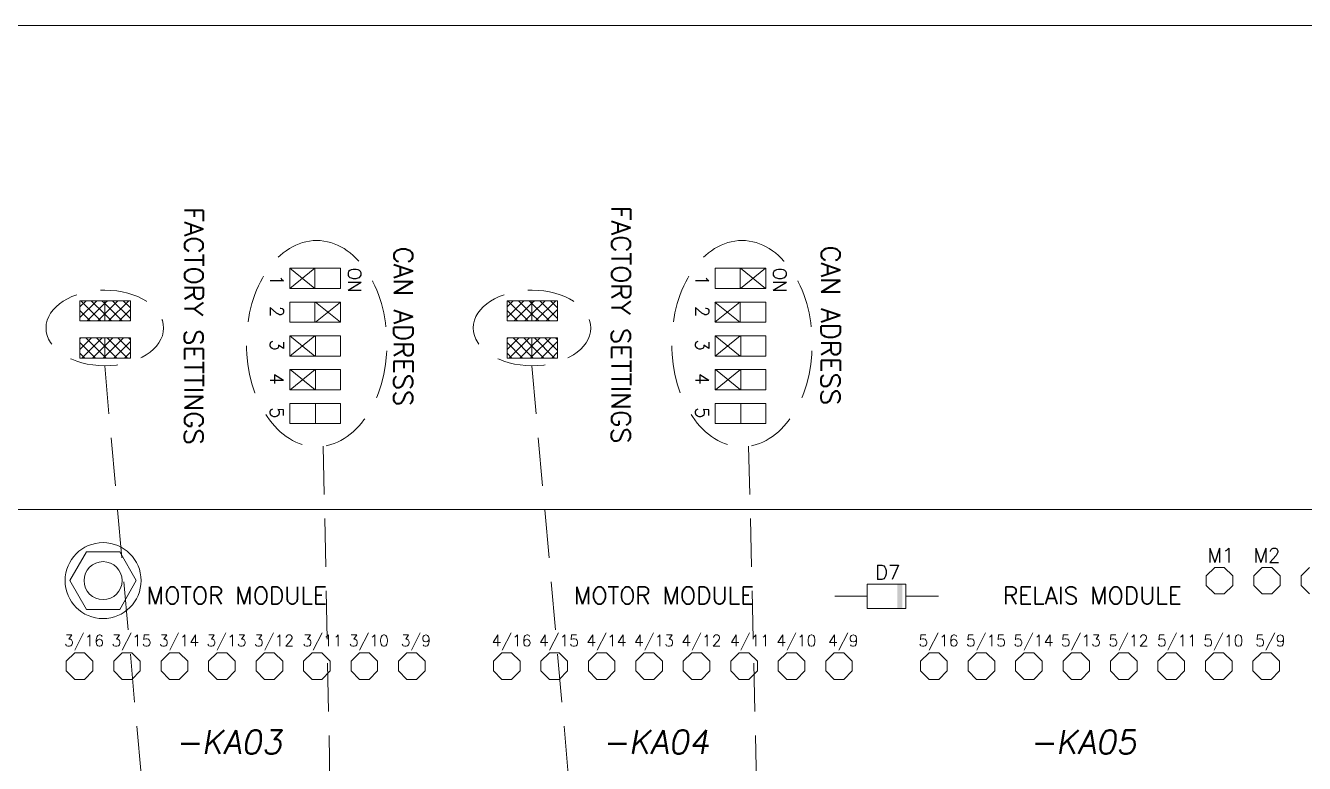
# Model space of a CAD drawing. Extents: x -2993 to 3661, y -4147 to -1441.
# Drawn here: x -628.9 to -494.2, y -1519.1 to -1441.4 of the extents above; entities that cross this region are included whole.
import ezdxf
from ezdxf.enums import TextEntityAlignment as Align

# ---------------------------------------------------------------- set-up
doc = ezdxf.new("R2010")
doc.units = 0
doc.header["$LTSCALE"] = 0.1
doc.header["$MEASUREMENT"] = 0
doc.linetypes.add('DASHED', pattern=[19.05, 12.7, -6.35])
doc.layers.get('0').update_dxf_attribs({"linetype": 'CONTINUOUS'})
for name, color, linetype in [('20', 7, 'CONTINUOUS'), ('21', 7, 'CONTINUOUS'), ('LAYOUT', 7, 'CONTINUOUS'), ('MONTAGEPLAAT', 230, 'CONTINUOUS'), ('NRS', 1, 'CONTINUOUS')]:
    doc.layers.add(name, color=color, linetype=linetype)
doc.styles.get("Standard").update_dxf_attribs({"font": 'simplex.shx'})

msp = doc.modelspace()

# ---------------------------------------------------------------- linework, layer by layer
at = {"color": 7, "lineweight": 13}
for p, q in [((-601.05, -1466.99), (-598.42, -1469.13)), ((-598.42, -1466.99), (-601.05, -1469.13)), ((-553.59, -1466.99), (-550.95, -1469.13)), ((-550.95, -1466.99), (-553.59, -1469.13)), ((-598.35, -1470.55), (-595.71, -1472.68)), ((-595.71, -1470.55), (-598.35, -1472.68)), ((-556.29, -1470.55), (-553.66, -1472.68)), ((-553.66, -1470.55), (-556.29, -1472.68)), ((-601.05, -1474.1), (-598.42, -1476.24)), ((-598.42, -1474.1), (-601.05, -1476.24)), ((-556.25, -1474.1), (-553.62, -1476.24)), ((-553.62, -1474.1), (-556.25, -1476.24)), ((-601.01, -1477.66), (-598.38, -1479.79)), ((-598.38, -1477.66), (-601.01, -1479.79)), ((-556.22, -1477.66), (-553.59, -1479.79)), ((-553.59, -1477.66), (-556.22, -1479.79)), ((-624.22, -1499.89), (-622.47, -1496.86)), ((-622.47, -1496.86), (-618.97, -1496.86)), ((-618.97, -1496.86), (-617.22, -1499.89)), ((-622.47, -1502.92), (-624.22, -1499.89)), ((-617.22, -1499.89), (-618.97, -1502.92)), ((-618.97, -1502.92), (-622.47, -1502.92))]:
    msp.add_line(p, q, dxfattribs=at)
msp.add_lwpolyline([(-847.8, -1643.55), (-399.9, -1643.55), (-399.9, -1441.43), (-847.8, -1441.43)], close=True, dxfattribs=at)
msp.add_circle((-620.72, -1499.89), 4, dxfattribs=at)
at = {"layer": '20', "color": 7, "lineweight": 13}
msp.add_circle((-620.72, -1499.89), 2, dxfattribs=at)
at = {"layer": '21', "lineweight": 13}
for p, q in [((-504.52, -1499.38), (-503.63, -1498.49)), ((-503.63, -1498.49), (-502.62, -1498.49)), ((-502.62, -1498.49), (-501.73, -1499.38)), ((-499.52, -1499.38), (-498.63, -1498.49)), ((-498.63, -1498.49), (-497.62, -1498.49)), ((-497.62, -1498.49), (-496.73, -1499.38)), ((-494.52, -1499.38), (-493.63, -1498.49)), ((-504.52, -1500.4), (-504.52, -1499.38)), ((-503.63, -1501.29), (-504.52, -1500.4)), ((-501.73, -1500.4), (-502.62, -1501.29)), ((-501.73, -1499.38), (-501.73, -1500.4)), ((-499.52, -1500.4), (-499.52, -1499.38)), ((-498.63, -1501.29), (-499.52, -1500.4)), ((-496.73, -1500.4), (-497.62, -1501.29)), ((-496.73, -1499.38), (-496.73, -1500.4)), ((-494.52, -1500.4), (-494.52, -1499.38)), ((-493.63, -1501.29), (-494.52, -1500.4)), ((-502.62, -1501.29), (-503.63, -1501.29)), ((-497.62, -1501.29), (-498.63, -1501.29)), ((-504.6, -1508.38), (-503.71, -1507.49)), ((-504.6, -1509.4), (-504.6, -1508.38)), ((-503.71, -1507.49), (-502.69, -1507.49)), ((-502.69, -1507.49), (-501.8, -1508.38)), ((-501.8, -1508.38), (-501.8, -1509.4)), ((-499.6, -1508.38), (-498.71, -1507.49)), ((-499.6, -1509.4), (-499.6, -1508.38)), ((-498.71, -1507.49), (-497.69, -1507.49)), ((-497.69, -1507.49), (-496.8, -1508.38)), ((-496.8, -1508.38), (-496.8, -1509.4)), ((-503.71, -1510.29), (-504.6, -1509.4)), ((-501.8, -1509.4), (-502.69, -1510.29)), ((-498.71, -1510.29), (-499.6, -1509.4)), ((-496.8, -1509.4), (-497.69, -1510.29)), ((-502.69, -1510.29), (-503.71, -1510.29)), ((-497.69, -1510.29), (-498.71, -1510.29))]:
    msp.add_line(p, q, dxfattribs=at)
at = {"layer": '21', "color": 7, "lineweight": 13}
for p, q in [((-540.22, -1502.81), (-540.22, -1500.27)), ((-540.22, -1500.27), (-536.15, -1500.27)), ((-536.15, -1500.27), (-536.15, -1502.81)), ((-540.22, -1501.54), (-543.65, -1501.54)), ((-536.15, -1501.54), (-532.72, -1501.54)), ((-536.15, -1502.81), (-540.22, -1502.81)), ((-624.6, -1508.38), (-623.71, -1507.49)), ((-624.6, -1509.4), (-624.6, -1508.38)), ((-623.71, -1507.49), (-622.69, -1507.49)), ((-622.69, -1507.49), (-621.8, -1508.38)), ((-621.8, -1508.38), (-621.8, -1509.4)), ((-619.6, -1508.38), (-618.71, -1507.49)), ((-619.6, -1509.4), (-619.6, -1508.38)), ((-618.71, -1507.49), (-617.69, -1507.49)), ((-617.69, -1507.49), (-616.8, -1508.38)), ((-616.8, -1508.38), (-616.8, -1509.4)), ((-614.6, -1508.38), (-613.71, -1507.49)), ((-614.6, -1509.4), (-614.6, -1508.38)), ((-613.71, -1507.49), (-612.69, -1507.49)), ((-612.69, -1507.49), (-611.8, -1508.38)), ((-611.8, -1508.38), (-611.8, -1509.4)), ((-609.6, -1508.38), (-608.71, -1507.49)), ((-609.6, -1509.4), (-609.6, -1508.38)), ((-608.71, -1507.49), (-607.69, -1507.49)), ((-607.69, -1507.49), (-606.8, -1508.38)), ((-606.8, -1508.38), (-606.8, -1509.4)), ((-604.6, -1508.38), (-603.71, -1507.49)), ((-604.6, -1509.4), (-604.6, -1508.38)), ((-603.71, -1507.49), (-602.69, -1507.49)), ((-602.69, -1507.49), (-601.8, -1508.38)), ((-601.8, -1508.38), (-601.8, -1509.4)), ((-599.6, -1508.38), (-598.71, -1507.49)), ((-599.6, -1509.4), (-599.6, -1508.38)), ((-598.71, -1507.49), (-597.69, -1507.49)), ((-597.69, -1507.49), (-596.8, -1508.38)), ((-596.8, -1508.38), (-596.8, -1509.4)), ((-594.6, -1508.38), (-593.71, -1507.49)), ((-594.6, -1509.4), (-594.6, -1508.38)), ((-593.71, -1507.49), (-592.69, -1507.49)), ((-592.69, -1507.49), (-591.8, -1508.38)), ((-591.8, -1508.38), (-591.8, -1509.4)), ((-589.6, -1508.38), (-588.71, -1507.49)), ((-589.6, -1509.4), (-589.6, -1508.38)), ((-588.71, -1507.49), (-587.69, -1507.49)), ((-587.69, -1507.49), (-586.8, -1508.38)), ((-586.8, -1508.38), (-586.8, -1509.4)), ((-579.6, -1508.38), (-578.71, -1507.49)), ((-579.6, -1509.4), (-579.6, -1508.38)), ((-578.71, -1507.49), (-577.69, -1507.49)), ((-577.69, -1507.49), (-576.8, -1508.38)), ((-576.8, -1508.38), (-576.8, -1509.4)), ((-574.6, -1508.38), (-573.71, -1507.49)), ((-574.6, -1509.4), (-574.6, -1508.38)), ((-573.71, -1507.49), (-572.69, -1507.49)), ((-572.69, -1507.49), (-571.8, -1508.38)), ((-571.8, -1508.38), (-571.8, -1509.4)), ((-569.6, -1508.38), (-568.71, -1507.49)), ((-569.6, -1509.4), (-569.6, -1508.38)), ((-568.71, -1507.49), (-567.69, -1507.49)), ((-567.69, -1507.49), (-566.8, -1508.38)), ((-566.8, -1508.38), (-566.8, -1509.4)), ((-564.6, -1508.38), (-563.71, -1507.49)), ((-564.6, -1509.4), (-564.6, -1508.38)), ((-563.71, -1507.49), (-562.69, -1507.49)), ((-562.69, -1507.49), (-561.8, -1508.38)), ((-561.8, -1508.38), (-561.8, -1509.4)), ((-559.6, -1508.38), (-558.71, -1507.49)), ((-559.6, -1509.4), (-559.6, -1508.38)), ((-558.71, -1507.49), (-557.69, -1507.49)), ((-557.69, -1507.49), (-556.8, -1508.38)), ((-556.8, -1508.38), (-556.8, -1509.4)), ((-554.6, -1508.38), (-553.71, -1507.49)), ((-554.6, -1509.4), (-554.6, -1508.38)), ((-553.71, -1507.49), (-552.69, -1507.49)), ((-552.69, -1507.49), (-551.8, -1508.38)), ((-551.8, -1508.38), (-551.8, -1509.4)), ((-549.6, -1508.38), (-548.71, -1507.49)), ((-549.6, -1509.4), (-549.6, -1508.38)), ((-548.71, -1507.49), (-547.69, -1507.49)), ((-547.69, -1507.49), (-546.8, -1508.38)), ((-546.8, -1508.38), (-546.8, -1509.4)), ((-544.6, -1508.38), (-543.71, -1507.49)), ((-544.6, -1509.4), (-544.6, -1508.38)), ((-543.71, -1507.49), (-542.69, -1507.49)), ((-542.69, -1507.49), (-541.8, -1508.38)), ((-541.8, -1508.38), (-541.8, -1509.4)), ((-534.6, -1508.38), (-533.71, -1507.49)), ((-534.6, -1509.4), (-534.6, -1508.38)), ((-533.71, -1507.49), (-532.69, -1507.49)), ((-532.69, -1507.49), (-531.8, -1508.38)), ((-531.8, -1508.38), (-531.8, -1509.4)), ((-529.6, -1508.38), (-528.71, -1507.49)), ((-529.6, -1509.4), (-529.6, -1508.38)), ((-528.71, -1507.49), (-527.69, -1507.49)), ((-527.69, -1507.49), (-526.8, -1508.38)), ((-526.8, -1508.38), (-526.8, -1509.4)), ((-524.6, -1508.38), (-523.71, -1507.49)), ((-524.6, -1509.4), (-524.6, -1508.38)), ((-523.71, -1507.49), (-522.69, -1507.49)), ((-522.69, -1507.49), (-521.8, -1508.38)), ((-521.8, -1508.38), (-521.8, -1509.4)), ((-519.6, -1508.38), (-518.71, -1507.49)), ((-519.6, -1509.4), (-519.6, -1508.38)), ((-518.71, -1507.49), (-517.69, -1507.49)), ((-517.69, -1507.49), (-516.8, -1508.38)), ((-516.8, -1508.38), (-516.8, -1509.4)), ((-514.6, -1508.38), (-513.71, -1507.49)), ((-514.6, -1509.4), (-514.6, -1508.38)), ((-513.71, -1507.49), (-512.69, -1507.49)), ((-512.69, -1507.49), (-511.8, -1508.38)), ((-511.8, -1508.38), (-511.8, -1509.4)), ((-509.6, -1508.38), (-508.71, -1507.49)), ((-509.6, -1509.4), (-509.6, -1508.38)), ((-508.71, -1507.49), (-507.69, -1507.49)), ((-507.69, -1507.49), (-506.8, -1508.38)), ((-506.8, -1508.38), (-506.8, -1509.4)), ((-623.71, -1510.29), (-624.6, -1509.4)), ((-621.8, -1509.4), (-622.69, -1510.29)), ((-618.71, -1510.29), (-619.6, -1509.4)), ((-616.8, -1509.4), (-617.69, -1510.29)), ((-613.71, -1510.29), (-614.6, -1509.4)), ((-611.8, -1509.4), (-612.69, -1510.29)), ((-608.71, -1510.29), (-609.6, -1509.4)), ((-606.8, -1509.4), (-607.69, -1510.29)), ((-603.71, -1510.29), (-604.6, -1509.4)), ((-601.8, -1509.4), (-602.69, -1510.29)), ((-598.71, -1510.29), (-599.6, -1509.4)), ((-596.8, -1509.4), (-597.69, -1510.29)), ((-593.71, -1510.29), (-594.6, -1509.4)), ((-591.8, -1509.4), (-592.69, -1510.29)), ((-588.71, -1510.29), (-589.6, -1509.4)), ((-586.8, -1509.4), (-587.69, -1510.29)), ((-578.71, -1510.29), (-579.6, -1509.4)), ((-576.8, -1509.4), (-577.69, -1510.29)), ((-573.71, -1510.29), (-574.6, -1509.4)), ((-571.8, -1509.4), (-572.69, -1510.29)), ((-568.71, -1510.29), (-569.6, -1509.4)), ((-566.8, -1509.4), (-567.69, -1510.29)), ((-563.71, -1510.29), (-564.6, -1509.4)), ((-561.8, -1509.4), (-562.69, -1510.29)), ((-558.71, -1510.29), (-559.6, -1509.4)), ((-556.8, -1509.4), (-557.69, -1510.29)), ((-553.71, -1510.29), (-554.6, -1509.4)), ((-551.8, -1509.4), (-552.69, -1510.29)), ((-548.71, -1510.29), (-549.6, -1509.4)), ((-546.8, -1509.4), (-547.69, -1510.29)), ((-543.71, -1510.29), (-544.6, -1509.4)), ((-541.8, -1509.4), (-542.69, -1510.29)), ((-533.71, -1510.29), (-534.6, -1509.4)), ((-531.8, -1509.4), (-532.69, -1510.29)), ((-528.71, -1510.29), (-529.6, -1509.4)), ((-526.8, -1509.4), (-527.69, -1510.29)), ((-523.71, -1510.29), (-524.6, -1509.4)), ((-521.8, -1509.4), (-522.69, -1510.29)), ((-518.71, -1510.29), (-519.6, -1509.4)), ((-516.8, -1509.4), (-517.69, -1510.29)), ((-513.71, -1510.29), (-514.6, -1509.4)), ((-511.8, -1509.4), (-512.69, -1510.29)), ((-508.71, -1510.29), (-509.6, -1509.4)), ((-506.8, -1509.4), (-507.69, -1510.29)), ((-622.69, -1510.29), (-623.71, -1510.29)), ((-617.69, -1510.29), (-618.71, -1510.29)), ((-612.69, -1510.29), (-613.71, -1510.29)), ((-607.69, -1510.29), (-608.71, -1510.29)), ((-602.69, -1510.29), (-603.71, -1510.29)), ((-597.69, -1510.29), (-598.71, -1510.29)), ((-592.69, -1510.29), (-593.71, -1510.29)), ((-587.69, -1510.29), (-588.71, -1510.29)), ((-577.69, -1510.29), (-578.71, -1510.29)), ((-572.69, -1510.29), (-573.71, -1510.29)), ((-567.69, -1510.29), (-568.71, -1510.29)), ((-562.69, -1510.29), (-563.71, -1510.29)), ((-557.69, -1510.29), (-558.71, -1510.29)), ((-552.69, -1510.29), (-553.71, -1510.29)), ((-547.69, -1510.29), (-548.71, -1510.29)), ((-542.69, -1510.29), (-543.71, -1510.29)), ((-532.69, -1510.29), (-533.71, -1510.29)), ((-527.69, -1510.29), (-528.71, -1510.29)), ((-522.69, -1510.29), (-523.71, -1510.29)), ((-517.69, -1510.29), (-518.71, -1510.29)), ((-512.69, -1510.29), (-513.71, -1510.29)), ((-507.69, -1510.29), (-508.71, -1510.29))]:
    msp.add_line(p, q, dxfattribs=at)
msp.add_solid([(-537.04, -1500.27), (-537.04, -1502.81), (-536.53, -1500.27), (-536.53, -1502.81)], dxfattribs=at)
at = {"layer": 'LAYOUT', "color": 7, "linetype": 'Continuous', "lineweight": 13}
for p, q in [((-601.05, -1469.13), (-601.05, -1466.99)), ((-601.05, -1466.99), (-595.71, -1466.99)), ((-598.42, -1469.13), (-598.42, -1466.99)), ((-595.71, -1466.99), (-595.71, -1469.13)), ((-556.25, -1466.99), (-550.92, -1466.99)), ((-556.25, -1469.13), (-556.25, -1466.99)), ((-553.62, -1469.13), (-553.62, -1466.99)), ((-550.92, -1466.99), (-550.92, -1469.13)), ((-595.71, -1469.13), (-601.05, -1469.13)), ((-550.92, -1469.13), (-556.25, -1469.13)), ((-623.17, -1470.41), (-617.84, -1470.41)), ((-623.17, -1472.54), (-623.17, -1470.41)), ((-620.54, -1472.54), (-620.54, -1470.41)), ((-617.84, -1470.41), (-617.84, -1472.54)), ((-601.05, -1470.55), (-595.71, -1470.55)), ((-601.05, -1472.68), (-601.05, -1470.55)), ((-598.42, -1472.68), (-598.42, -1470.55)), ((-595.71, -1470.55), (-595.71, -1472.68)), ((-578.17, -1472.54), (-578.17, -1470.41)), ((-578.17, -1470.41), (-572.84, -1470.41)), ((-575.54, -1472.54), (-575.54, -1470.41)), ((-572.84, -1470.41), (-572.84, -1472.54)), ((-556.25, -1472.68), (-556.25, -1470.55)), ((-556.25, -1470.55), (-550.92, -1470.55)), ((-553.62, -1472.68), (-553.62, -1470.55)), ((-550.92, -1470.55), (-550.92, -1472.68)), ((-617.84, -1472.54), (-623.17, -1472.54)), ((-595.71, -1472.68), (-601.05, -1472.68)), ((-572.84, -1472.54), (-578.17, -1472.54)), ((-550.92, -1472.68), (-556.25, -1472.68)), ((-623.17, -1474.32), (-617.84, -1474.32)), ((-623.17, -1476.45), (-623.17, -1474.32)), ((-620.54, -1476.45), (-620.54, -1474.32)), ((-617.84, -1474.32), (-617.84, -1476.45)), ((-601.05, -1474.1), (-601.05, -1476.24)), ((-595.71, -1474.1), (-601.05, -1474.1)), ((-598.35, -1476.24), (-598.35, -1474.1)), ((-595.71, -1476.24), (-595.71, -1474.1)), ((-578.17, -1474.32), (-572.84, -1474.32)), ((-578.17, -1476.45), (-578.17, -1474.32)), ((-575.54, -1476.45), (-575.54, -1474.32)), ((-572.84, -1474.32), (-572.84, -1476.45)), ((-550.92, -1474.1), (-556.25, -1474.1)), ((-556.25, -1474.1), (-556.25, -1476.24)), ((-553.55, -1476.24), (-553.55, -1474.1)), ((-550.92, -1476.24), (-550.92, -1474.1)), ((-601.05, -1476.24), (-595.71, -1476.24)), ((-556.25, -1476.24), (-550.92, -1476.24)), ((-617.84, -1476.45), (-623.17, -1476.45)), ((-595.71, -1477.66), (-601.05, -1477.66)), ((-601.05, -1477.66), (-601.05, -1479.79)), ((-598.35, -1479.79), (-598.35, -1477.66)), ((-595.71, -1479.79), (-595.71, -1477.66)), ((-572.84, -1476.45), (-578.17, -1476.45)), ((-550.92, -1477.66), (-556.25, -1477.66)), ((-556.25, -1477.66), (-556.25, -1479.79)), ((-553.55, -1479.79), (-553.55, -1477.66)), ((-550.92, -1479.79), (-550.92, -1477.66)), ((-601.05, -1479.79), (-595.71, -1479.79)), ((-556.25, -1479.79), (-550.92, -1479.79)), ((-595.71, -1481.22), (-601.05, -1481.22)), ((-601.05, -1481.22), (-601.05, -1483.35)), ((-598.35, -1483.35), (-598.35, -1481.22)), ((-595.71, -1483.35), (-595.71, -1481.22)), ((-556.25, -1481.22), (-556.25, -1483.35)), ((-550.92, -1481.22), (-556.25, -1481.22)), ((-553.55, -1483.35), (-553.55, -1481.22)), ((-550.92, -1483.35), (-550.92, -1481.22)), ((-601.05, -1483.35), (-595.71, -1483.35)), ((-556.25, -1483.35), (-550.92, -1483.35))]:
    msp.add_line(p, q, dxfattribs=at)
at = {"layer": 'LAYOUT', "color": 7, "lineweight": 13}
for p, q in [((-623.17, -1471.07), (-622.51, -1470.41)), ((-623.17, -1472.19), (-621.39, -1470.41)), ((-620.95, -1472.54), (-623.08, -1470.41)), ((-622.4, -1472.54), (-620.54, -1470.68)), ((-620.54, -1471.83), (-621.96, -1470.41)), ((-620.54, -1470.71), (-620.84, -1470.41)), ((-620.54, -1470.68), (-620.27, -1470.41)), ((-620.54, -1471.8), (-619.15, -1470.41)), ((-618.7, -1472.54), (-620.54, -1470.71)), ((-620.16, -1472.54), (-618.02, -1470.41)), ((-617.84, -1472.28), (-619.71, -1470.41)), ((-617.84, -1471.16), (-618.59, -1470.41)), ((-578.17, -1471.07), (-577.51, -1470.41)), ((-578.17, -1472.19), (-576.39, -1470.41)), ((-575.95, -1472.54), (-578.08, -1470.41)), ((-577.4, -1472.54), (-575.54, -1470.68)), ((-575.54, -1471.83), (-576.96, -1470.41)), ((-575.54, -1470.71), (-575.84, -1470.41)), ((-575.54, -1470.68), (-575.27, -1470.41)), ((-575.54, -1471.8), (-574.15, -1470.41)), ((-573.7, -1472.54), (-575.54, -1470.71)), ((-575.16, -1472.54), (-573.02, -1470.41)), ((-572.84, -1472.28), (-574.71, -1470.41)), ((-572.84, -1471.16), (-573.59, -1470.41)), ((-622.07, -1472.54), (-623.17, -1471.44)), ((-621.28, -1472.54), (-620.54, -1471.8)), ((-619.82, -1472.54), (-620.54, -1471.83)), ((-619.03, -1472.54), (-617.84, -1471.35)), ((-577.07, -1472.54), (-578.17, -1471.44)), ((-576.28, -1472.54), (-575.54, -1471.8)), ((-574.82, -1472.54), (-575.54, -1471.83)), ((-574.03, -1472.54), (-572.84, -1471.35)), ((-617.91, -1472.54), (-617.84, -1472.47)), ((-572.91, -1472.54), (-572.84, -1472.47)), ((-623.17, -1474.44), (-623.06, -1474.32)), ((-623.17, -1475.56), (-621.93, -1474.32)), ((-621.53, -1476.45), (-623.17, -1474.81)), ((-622.95, -1476.45), (-620.81, -1474.32)), ((-620.54, -1476.32), (-622.54, -1474.32)), ((-620.54, -1475.2), (-621.41, -1474.32)), ((-620.54, -1475.17), (-619.69, -1474.32)), ((-620.54, -1476.29), (-618.57, -1474.32)), ((-618.16, -1476.45), (-620.29, -1474.32)), ((-619.58, -1476.45), (-617.84, -1474.71)), ((-617.84, -1475.65), (-619.17, -1474.32)), ((-617.84, -1474.53), (-618.05, -1474.32)), ((-578.17, -1474.44), (-578.06, -1474.32)), ((-578.17, -1475.56), (-576.93, -1474.32)), ((-576.53, -1476.45), (-578.17, -1474.81)), ((-577.95, -1476.45), (-575.81, -1474.32)), ((-575.54, -1476.32), (-577.54, -1474.32)), ((-575.54, -1475.2), (-576.41, -1474.32)), ((-575.54, -1475.17), (-574.69, -1474.32)), ((-575.54, -1476.29), (-573.57, -1474.32)), ((-573.16, -1476.45), (-575.29, -1474.32)), ((-574.58, -1476.45), (-572.84, -1474.71)), ((-572.84, -1475.65), (-574.17, -1474.32)), ((-572.84, -1474.53), (-573.05, -1474.32)), ((-622.65, -1476.45), (-623.17, -1475.93)), ((-621.82, -1476.45), (-620.54, -1475.17)), ((-620.7, -1476.45), (-620.54, -1476.29)), ((-619.28, -1476.45), (-620.54, -1475.2)), ((-620.4, -1476.45), (-620.54, -1476.32)), ((-618.46, -1476.45), (-617.84, -1475.84)), ((-577.65, -1476.45), (-578.17, -1475.93)), ((-576.82, -1476.45), (-575.54, -1475.17)), ((-575.7, -1476.45), (-575.54, -1476.29)), ((-574.28, -1476.45), (-575.54, -1475.2)), ((-575.4, -1476.45), (-575.54, -1476.32)), ((-573.46, -1476.45), (-572.84, -1475.84))]:
    msp.add_line(p, q, dxfattribs=at)
at = {"layer": 'LAYOUT', "color": 7, "linetype": 'DASHED', "lineweight": 13, "ltscale": 4}
for p, q in [((-620.55, -1477.26), (-614.02, -1550.54)), ((-575.55, -1477.26), (-569.02, -1550.54)), ((-597.52, -1485.74), (-596.51, -1537.06)), ((-552.72, -1485.74), (-551.48, -1538.46))]:
    msp.add_line(p, q, dxfattribs=at)
for centre, major_axis, ratio in [((-598.22, -1474.93), (0, 10.86), 0.680984), ((-553.42, -1474.93), (0, 10.86), 0.680984), ((-620.54, -1473.28), (-6.19, 0.01), 0.643323), ((-575.54, -1473.28), (-6.19, 0.01), 0.643323)]:
    msp.add_ellipse(centre, major_axis=major_axis, ratio=ratio, dxfattribs=at)
at = {"layer": 'MONTAGEPLAAT', "color": 7, "lineweight": 13}
msp.add_line((-816.2, -1492.39), (-425.2, -1492.39), dxfattribs=at)

# ---------------------------------------------------------------- texts
at = {"layer": '21', "lineweight": 13}
for s, height, p in [('M1', 1.5, (-504.4, -1497.97)), ('M2', 1.5, (-499.54, -1497.97)), ('5/10', 1.2, (-504.83, -1506.81)), ('5/9', 1.2, (-499.36, -1506.81))]:
    msp.add_text(s, height=height, dxfattribs=at).set_placement(p)
at = {"layer": '21', "color": 7, "lineweight": 13}
for s, height, p in [('D7', 1.5, (-539.39, -1499.76)), ('MOTOR MODULE', 1.8, (-616.13, -1502.36)), ('MOTOR MODULE', 1.8, (-571.13, -1502.36)), ('RELAIS MODULE', 1.8, (-525.93, -1502.36)), ('3/16', 1.2, (-624.83, -1506.81)), ('3/15', 1.2, (-619.83, -1506.81)), ('3/14', 1.2, (-614.83, -1506.81)), ('3/13', 1.2, (-609.83, -1506.81)), ('3/12', 1.2, (-604.82, -1506.81)), ('3/11', 1.2, (-599.71, -1506.81)), ('3/10', 1.2, (-594.83, -1506.81)), ('3/9', 1.2, (-589.36, -1506.81)), ('4/16', 1.2, (-579.8, -1506.81)), ('4/15', 1.2, (-574.81, -1506.81)), ('4/14', 1.2, (-569.8, -1506.81)), ('4/13', 1.2, (-564.8, -1506.81)), ('4/12', 1.2, (-559.8, -1506.81)), ('4/11', 1.2, (-554.69, -1506.81)), ('4/10', 1.2, (-549.8, -1506.81)), ('4/9', 1.2, (-544.34, -1506.81)), ('5/16', 1.2, (-534.83, -1506.81)), ('5/15', 1.2, (-529.83, -1506.81)), ('5/14', 1.2, (-524.83, -1506.81)), ('5/13', 1.2, (-519.83, -1506.81)), ('5/12', 1.2, (-514.82, -1506.81)), ('5/11', 1.2, (-509.71, -1506.81))]:
    msp.add_text(s, height=height, dxfattribs=at).set_placement(p)
at = {"layer": 'LAYOUT', "color": 7, "lineweight": 13}
for s, p in [('FACTORY SETTINGS', (-612.16, -1460.56)), ('FACTORY SETTINGS', (-567.16, -1460.43)), ('CAN ADRESS', (-590.09, -1464.74)), ('CAN ADRESS', (-545.09, -1464.61))]:
    msp.add_text(s, height=2, rotation=270, dxfattribs=at).set_placement(p)
at = {"layer": 'LAYOUT', "color": 7, "linetype": 'Continuous', "lineweight": 13}
for s, p in [('1', (-603.12, -1467.65)), ('ON', (-594.92, -1466.93)), ('1', (-558.32, -1467.65)), ('ON', (-550.12, -1466.93)), ('2', (-603.12, -1470.94)), ('2', (-558.32, -1470.94)), ('3', (-603.12, -1474.49)), ('3', (-558.32, -1474.49)), ('4', (-603.12, -1478.05)), ('4', (-558.32, -1478.05)), ('5', (-603.12, -1481.61)), ('5', (-558.32, -1481.61))]:
    msp.add_text(s, height=1.4, rotation=270, dxfattribs=at).set_placement(p)
at = {"layer": 'NRS', "color": 7, "lineweight": 13, "oblique": 10}
for s, p in [('-KA03', (-607.5, -1518.14)), ('-KA04', (-562.5, -1518.14)), ('-KA05', (-517.5, -1518.14))]:
    msp.add_text(s, height=2.5, dxfattribs=at).set_placement(p, align=Align.CENTER)

doc.saveas('drawing.dxf')
